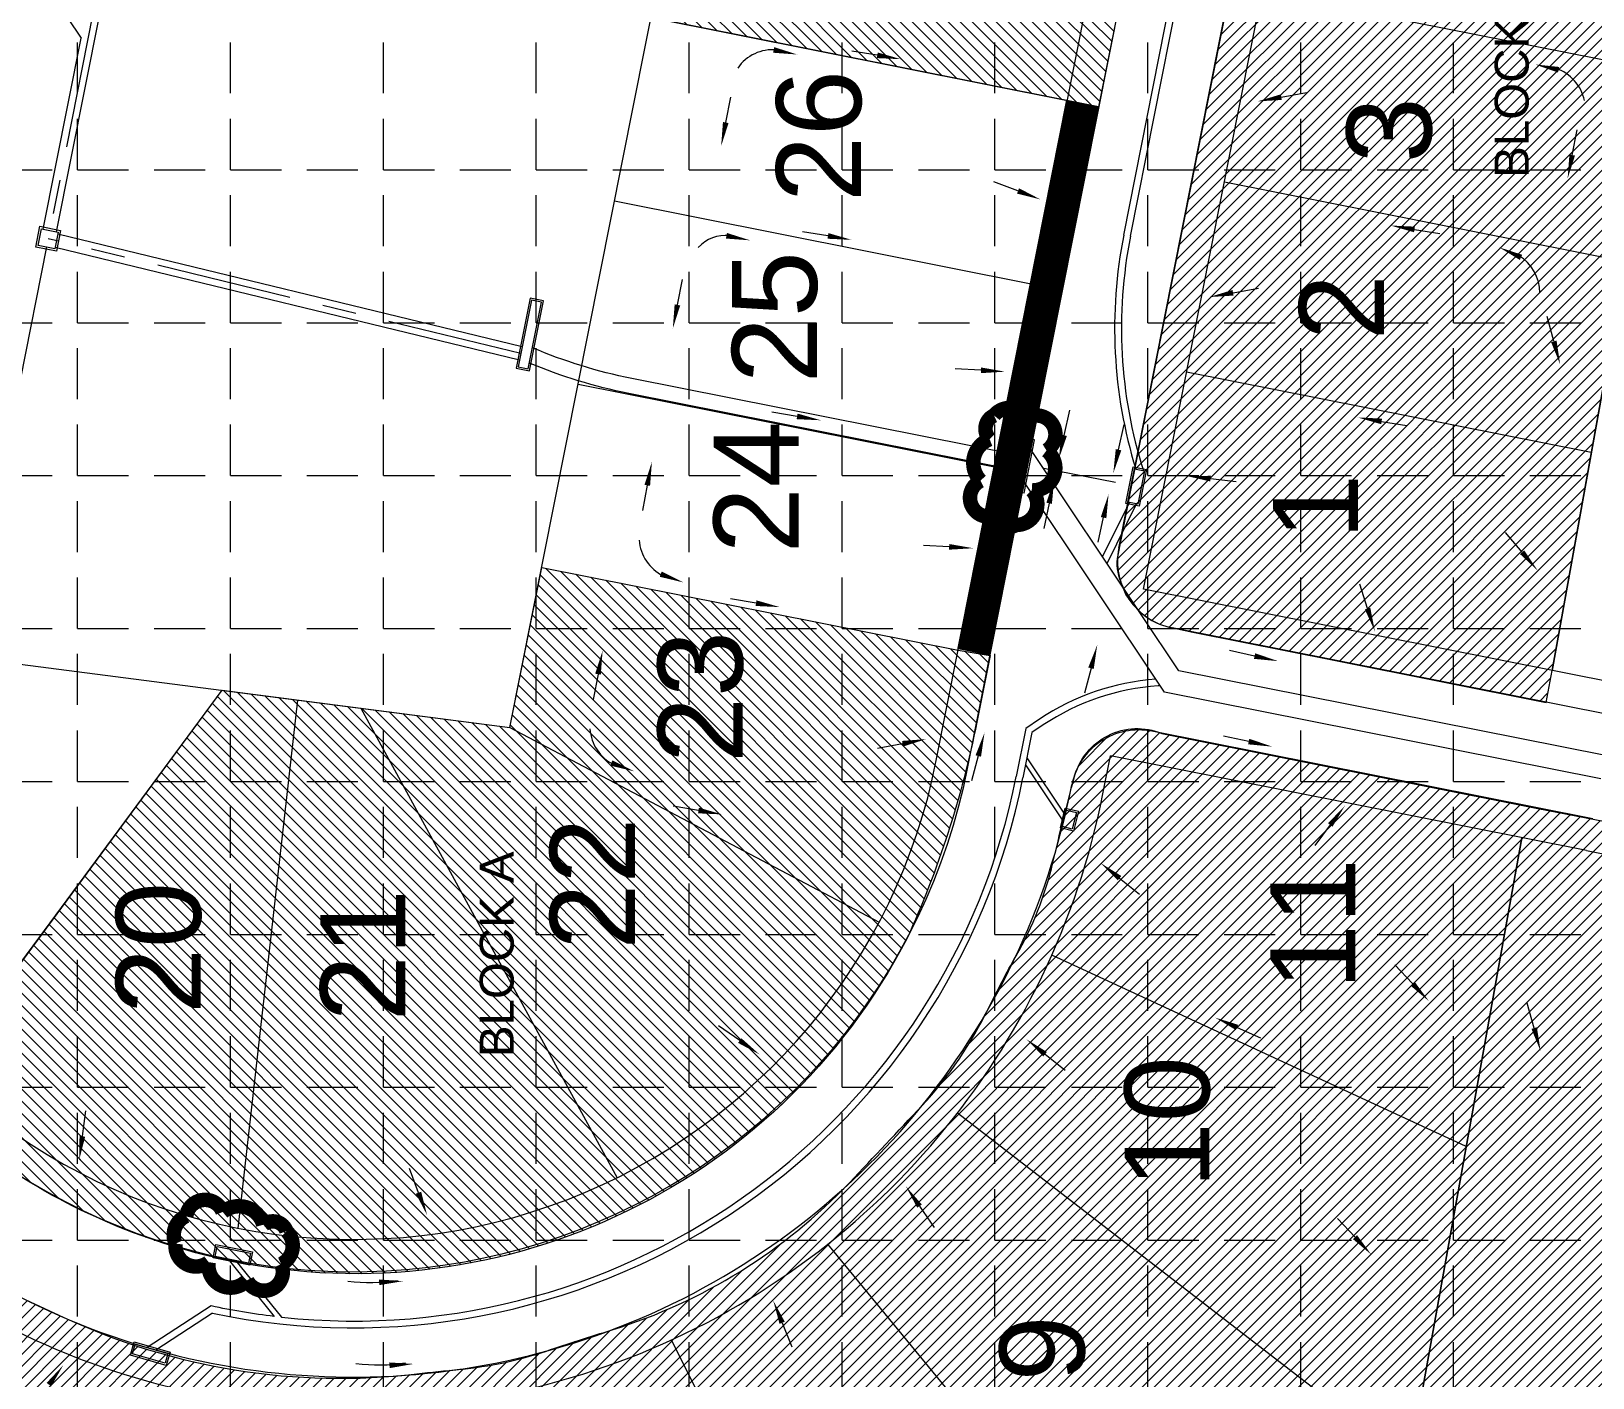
# Model space of a CAD drawing. Header units: feet. Extents: x 5156 to 6960, y 4976 to 7860.
# Drawn here: x 5774.5 to 6234.1, y 5612.7 to 6009 of the extents above; entities that cross this region are included whole.
import ezdxf

# ---------------------------------------------------------------- set-up
doc = ezdxf.new("R2010")
doc.units = ezdxf.units.FT
doc.header["$LTSCALE"] = 100
doc.header["$MEASUREMENT"] = 0
for name, pattern in [('CENTER', [1, 0.4, -0.1, 0.1, -0.1, 0.3]), ('EASMT', [0.25, 0.15, -0.1]), ('HIDDEN', [0.375, 0.25, -0.125])]:
    doc.linetypes.add(name, pattern=pattern)
for name, color, linetype in [('1 EROSION BLANKETS', 84, 'Continuous'), ('1 SODDED', 2, 'Continuous'), ('BLOCK', 7, 'Continuous'), ('CL', 254, 'CENTER'), ('DRAIN-ARROW', 7, 'Continuous'), ('ESMT-REV35LS', 253, 'EASMT'), ('GRID', 10, 'Continuous'), ('LEGEND', 7, 'Continuous'), ('LOT', 7, 'Continuous'), ('LOTN', 7, 'Continuous'), ('PCB-SF', 4, 'Continuous'), ('PINLETS', 7, 'Continuous'), ('psd', 7, 'Continuous'), ('ROW', 7, 'Continuous')]:
    doc.layers.add(name, color=color, linetype=linetype)
doc.styles.get("Standard").update_dxf_attribs({"font": 'ARIAL.TTF'})
pattern_1 = [(45, (0, 0), (-1.767766952966369, 1.767766952966369), [])]

# ---------------------------------------------------------------- blocks, each defined once
blk = doc.blocks.new('A$C778827BB')
at = {"layer": 'LEGEND', "color": 170, "lineweight": 0, "ltscale": 100, "const_width": 8.532879171299784}
blk.add_lwpolyline([(45.13715316558046, 27.28044459551074, -0.5205670505517462), (45.13715316558046, 27.28044459551074, -0.7651954600696135), (35.42054650194132, 7.978920269089031, -0.4178788784126488), (17.93808680283109, 7.859354924389663, -0.6649002420699669), (14.57093949460796, 29.91652044562761, -0.744833174426672), (12.48224511411627, 54.79398842137743, -0.9756416855879776), (28.49096491379714, 70.29147158165597, -0.5205670505517462), (47.77648358194801, 66.43257304882536, -0.5205670505517462), (46.4907808091948, 52.28327277926746, -0.5402640007904789), (45.13715316558046, 27.28044459551074)], format="xyb", close=True, dxfattribs=at)

msp = doc.modelspace()

# ---------------------------------------------------------------- hatches: boundary and pattern name
at = {"layer": '1 SODDED', "linetype": 'Continuous', "lineweight": 0}
h = msp.add_hatch(dxfattribs=at)
h.set_pattern_fill('ANSI31', color=256, scale=20, style=0)
h.set_pattern_definition(pattern_1)
edge = h.paths.add_edge_path()
edge.add_line((6222.113099668939, 5820.892492463352), (6303.710373120727, 6273.968453412843))
edge.add_line((6303.710373120727, 6273.968453412843), (6305.342875701628, 6284.018378852266))
edge.add_line((6305.342875701628, 6284.018378852266), (6297.252612829014, 6288.799158453476))
edge.add_line((6297.252612829014, 6288.799158453476), (6288.34267896331, 6293.304817818756))
edge.add_line((6288.34267896331, 6293.304817818756), (6282.657154511086, 6295.86692121036))
edge.add_line((6282.657154511086, 6295.86692121036), (6274.262247252706, 6299.302029607692))
edge.add_line((6274.262247252706, 6299.302029607692), (6266.023654778176, 6302.176395644783))
edge.add_line((6266.023654778176, 6302.176395644783), (6255.242002199756, 6305.275329904449))
edge.add_line((6255.242002199756, 6305.275329904449), (6204.72844638703, 6315.518594053054))
edge.add_arc((6200.876931865293, 6296.525264296564), 19.37990555575277, 78.53685718887843, 186.0902048709609)
edge.add_line((6181.606404631833, 6294.469171036424), (6100.457821725762, 5886.51556846533))
edge.add_line((6100.457821725762, 5886.51556846533), (6094.277713965874, 5854.811390835331))
edge.add_arc((6107.392262673368, 5852.254966720487), 13.36138810364417, 168.9696332175834, 203.7004397232747)
edge.add_arc((6048.458547848659, 5826.384335146895), 51.00065289146976, 19.237279066537383, 23.700439723274712, ccw=False)
edge.add_line((6096.611436267695, 5843.18808271284), (6098.528228071366, 5840.63056019134))
edge.add_line((6098.528228071366, 5840.63056019134), (6099.84418340977, 5839.106901066399))
edge.add_line((6099.84418340977, 5839.106901066399), (6101.180899339832, 5837.830909445198))
edge.add_line((6101.180899339832, 5837.830909445198), (6102.681355567846, 5836.6771312149))
edge.add_line((6102.681355567846, 5836.6771312149), (6104.304612612492, 5835.64380387761))
edge.add_line((6104.304612612492, 5835.64380387761), (6106.167874612114, 5834.716461955212))
edge.add_line((6106.167874612114, 5834.716461955212), (6107.099629003257, 5834.323473657291))
edge.add_line((6107.099629003257, 5834.323473657291), (6108.759361407095, 5833.784725971243))
edge.add_line((6108.759361407095, 5833.784725971243), (6116.400471016497, 5832.168889018604))
edge.add_line((6116.400471016497, 5832.168889018604), (6158.328070126955, 5823.86396644898))
edge.add_line((6158.328070126955, 5823.86396644898), (6220.354085717771, 5811.510042033191))
edge.add_line((6220.354085717771, 5811.510042033191), (6222.113099668939, 5820.892492463352))
at = {"layer": '1 SODDED', "linetype": 'Continuous', "lineweight": 0, "extrusion": (0, 0, -1)}
h = msp.add_hatch(dxfattribs=at)
h.set_pattern_fill('ANSI31', color=256, scale=20, style=0)
h.set_pattern_definition(pattern_1)
h.paths.add_polyline_path([(-5956.84735330549, 6013.019360046105), (-5967.560314366993, 6066.965946846696), (-6090.166157515996, 6042.618299177872), (-6099.497332444921, 6040.87995030892), (-6088.599835183755, 5986.790026760206)])
at = {"layer": '1 SODDED', "linetype": 'Continuous', "lineweight": 0}
h = msp.add_hatch(dxfattribs=at)
h.set_pattern_fill('ANSI31', color=256, scale=20, style=0)
h.set_pattern_definition(pattern_1)
edge = h.paths.add_edge_path()
edge.add_line((5554.058646411372, 5644.777081938691), (5546.83106886284, 5651.055516981685))
edge.add_line((5546.83106886284, 5651.055516981685), (5563.606108891433, 5667.568633613211))
edge.add_line((5563.606108891433, 5667.568633613211), (5579.819075631546, 5687.673942179521))
edge.add_line((5579.819075631546, 5687.673942179521), (5599.961177752551, 5715.151733361708))
edge.add_line((5599.961177752551, 5715.151733361708), (5609.145358740408, 5727.60107083878))
edge.add_arc((5625.415155476602, 5715.598443539451), 20.21804510638181, 47.16435984333077, 143.5828957521485, ccw=False)
edge.add_line((5639.161355430905, 5730.424479244926), (5734.528443186259, 5660.134987388356))
edge.add_line((5734.528443186259, 5660.134987388356), (5737.940397553012, 5657.467770060433))
edge.add_line((5737.940397553012, 5657.467770060433), (5747.008338212298, 5650.996758764577))
edge.add_line((5747.008338212298, 5650.996758764577), (5753.379125870605, 5646.739968647888))
edge.add_line((5753.379125870605, 5646.739968647888), (5761.565668440245, 5641.756025670315))
edge.add_line((5761.565668440245, 5641.756025670315), (5772.703866254768, 5635.793059220327))
edge.add_line((5772.703866254768, 5635.793059220327), (5784.098170170287, 5630.508558181289))
edge.add_arc((5865.363670088286, 5805.731118849169), 193.1502711464091, 245.1188626646831, 276.706842278407)
edge.add_arc((5947.251123728467, 5109.374128345998), 508.004927997338, 95.26702740483182, 96.70684227840712, ccw=False)
edge.add_arc((5890.272363398426, 5727.453554566846), 112.6952864751893, 275.2670274048318, 288.5608833743398)
edge.add_arc((6201.909856304421, 4799.345922800451), 866.3357156528126, 107.21663473462081, 108.56088337433991, ccw=False)
edge.add_arc((5897.205452078128, 5782.6760716427), 163.1218869598537, 287.2166347346208, 316.4183143547689)
edge.add_arc((4098.031666947485, 7494.909819278895), 2646.822898685222, 316.4183143547689, 317.0879206751576)
edge.add_arc((5950.577913979292, 5772.689652038138), 117.4020357518873, 317.0879206751579, 334.2847760533843)
edge.add_arc((6267.449361327378, 5620.086013306174), 234.3015108590424, 150.0915042909171, 154.2847760533844, ccw=False)
edge.add_arc((5976.608343698891, 5787.384405808873), 101.2238230118306, 330.091504290917, 346.8375575861674)
edge.add_arc((6828.565672262586, 5588.148711429118), 773.7196903696741, 164.9049439682382, 166.8375575861673, ccw=False)
edge.add_arc((6100.005900140969, 5784.661783181216), 19.1226264187545, 67.85043149935001, 164.9049439682361, ccw=False)
edge.add_line((6107.2156216231, 5802.37321331267), (6217.875934837684, 5780.31674069996))
edge.add_line((6217.875934837684, 5780.31674069996), (6242.804960709464, 5775.487119550302))
edge.add_arc((6267.752322013306, 5904.257761409062), 131.1649688016645, 259.0356398053991, 270.9878642315282)
edge.add_arc((6261.651045912403, 6258.094573095859), 485.0543793167818, 270.9878642315281, 275.0900819138463)
edge.add_arc((6291.766313429403, 5919.998638680558), 145.6198639743134, 275.0900819138462, 292.7276121914429)
edge.add_arc((5304.459517328368, 8277.040210750543), 2701.088447638264, 292.727612191443, 296.5040702227158)
edge.add_arc((6613.526783793728, 5651.924492656321), 232.320770578048, 110.3736016088215, 116.5040702227158, ccw=False)
edge.add_arc((6537.973619034301, 5855.36768432733), 15.30138678376091, 63.897300118003386, 110.37360160881951, ccw=False)
edge.add_line((6544.705945930359, 5869.108434382217), (6549.169904753345, 5868.538747747058))
edge.add_arc((6554.541794486046, 5902.882323555875), 34.76116221642002, 261.1100485477256, 301.6556773565683)
edge.add_line((6572.784915672447, 5873.293019271818), (6632.072286952717, 5773.424640923429))
edge.add_line((6632.072286952717, 5773.424640923429), (5862.853040839535, 5416.60547790103))
edge.add_line((5862.853040839535, 5416.60547790103), (5554.058646411372, 5644.777081938691))
at = {"layer": '1 SODDED', "linetype": 'Continuous', "lineweight": 0, "extrusion": (0, 0, -1)}
h = msp.add_hatch(dxfattribs=at)
h.set_pattern_fill('ANSI31', color=256, scale=20, style=0)
h.set_pattern_definition(pattern_1)
edge = h.paths.add_edge_path()
edge.add_line((-5924.708462933312, 5851.179652633886), (-6047.314313269983, 5826.83201821245))
edge.add_line((-6047.314313269983, 5826.83201821245), (-6056.69649548803, 5825.304892336144))
edge.add_line((-6056.69649548803, 5825.304892336144), (-6052.800049642386, 5805.683542107335))
edge.add_arc((-5771.031303360765, 5861.637727118992), 287.2707733157602, 191.2317874602549, 204.6348622264761)
edge.add_line((-6032.155452236211, 5741.893516087691), (-6030.537303220646, 5738.914158448342))
edge.add_arc((-5869.924479222421, 5826.146211293354), 182.7728379060736, 208.5072742698482, 284.1734938397675)
edge.add_arc((-5871.112021754984, 5830.848480017075), 187.6227439275075, 284.1734938397674, 307.672818795653)
edge.add_arc((-5210.586962444997, 4966.436746656556), 900.268445167676, 126.0940764452869, 127.3245565181073, ccw=False)
edge.add_line((-5740.946644700419, 5693.899378550836), (-5830.608071880756, 5815.050810555327))
edge.add_line((-5830.608071880756, 5815.050810555327), (-5915.361823735728, 5804.113329098564))
edge.add_line((-5915.361823735728, 5804.113329098564), (-5924.708462933312, 5851.179652633886))

# ---------------------------------------------------------------- linework, layer by layer
at = {"layer": '1 EROSION BLANKETS', "linetype": 'Continuous', "lineweight": 0, "extrusion": (0, 0, -1), "const_width": 10}
msp.add_lwpolyline([(-6051.918334760378, 5826.247927587548), (-6083.926305345662, 5987.670315753987)], dxfattribs=at)
at = {"layer": '1 SODDED', "linetype": 'Continuous', "lineweight": 0}
for points in [[(6181.606404631833, 6294.469171036424), (6100.457821725762, 5886.51556846533), (6094.277713965874, 5854.811390835331, 0.1527125341902446), (6095.157780609286, 5846.884292584044, -0.01947667433201975), (6096.611436267695, 5843.18808271284), (6098.528228071366, 5840.63056019134), (6099.84418340977, 5839.106901066399), (6101.180899339832, 5837.830909445198), (6102.681355567846, 5836.6771312149), (6104.304612612492, 5835.64380387761), (6106.167874612114, 5834.716461955212), (6107.099629003257, 5834.323473657291), (6108.759361407095, 5833.784725971243), (6116.400471016497, 5832.168889018604), (6158.328070126955, 5823.86396644898), (6220.354085717771, 5811.510042033191), (6222.113099668939, 5820.892492463352), (6303.710373120727, 6273.968453412843)], [(5772.703866254768, 5635.793059220327), (5784.098170170287, 5630.508558181289, 0.1387080085100155), (5887.921562967645, 5613.902631098328, -0.006282460193592454), (5900.617514839773, 5615.234102441198, 0.05807053237717366), (5926.144645750174, 5620.620006686971, -0.005865458445050849), (5945.487146492961, 5626.863273741577, 0.1281104034525656), (6015.36968417116, 5670.221795338028, 0.002921717059372526), (6036.563091026433, 5692.753506729152, 0.07517657914011078), (6056.352659070123, 5721.749085692079, -0.01829864163539758), (6064.351463878116, 5736.912560128885, 0.07319875738940188), (6075.172852745729, 5764.334462175835, -0.00843281758457475), (6081.543097922962, 5789.641720470983, -0.4507533056701839), (6107.2156216231, 5802.37321331267), (6217.875934837684, 5780.31674069996), (6242.804960709464, 5775.487119550302, 0.05219874874531502), (6270.013688603113, 5773.112287747605, 0.01790121309830503), (6304.685981174302, 5774.953035612905, 0.07711053483649438), (6348.026633852913, 5785.685865163883, 0.01647939820740993), (6509.850994478299, 5859.828968682694, -0.02675559719810751), (6532.646591666935, 5869.711854464831, -0.2056175003249563), (6544.705945930359, 5869.108434382217), (6549.169904753345, 5868.538747747058, 0.1787827916119055)]]:
    msp.add_lwpolyline(points, format="xyb", dxfattribs=at)
at = {"layer": '1 SODDED', "linetype": 'Continuous', "lineweight": 0, "extrusion": (0, 0, -1)}
msp.add_lwpolyline([(-5956.84735330549, 6013.019360046105), (-5967.560314366993, 6066.965946846696), (-6090.166157515996, 6042.618299177872), (-6099.497332444921, 6040.87995030892), (-6088.599835183755, 5986.790026760206)], close=True, dxfattribs=at)
msp.add_lwpolyline([(-5924.708462933312, 5851.179652633886), (-6047.314313269983, 5826.83201821245), (-6056.69649548803, 5825.304892336144), (-6052.800049642386, 5805.683542107335, 0.05854870958719548), (-6032.155452236211, 5741.893516087691), (-6030.537303220646, 5738.914158448342, 0.3426993647825061), (-5825.170927740878, 5648.937210658429, 0.1028959986528824), (-5756.44607902813, 5682.342535296169, -0.005369033752024121), (-5740.946644700419, 5693.899378550836), (-5830.608071880756, 5815.050810555327), (-5915.361823735728, 5804.113329098564)], format="xyb", close=True, dxfattribs=at)
at = {"layer": 'CL', "color": 9, "lineweight": 0}
msp.add_line((5918.574752518117, 5914.201321305454), (5779.441488028572, 5947.948219166736), dxfattribs=at)
at = {"layer": 'CL', "color": 9, "lineweight": 0, "flags": 128}
msp.add_lwpolyline([(5819.870595351453, 6151.534458706397), (5763.44690256177, 5867.405320156467)], dxfattribs=at)
msp.add_lwpolyline([(5819.870595351453, 6151.534458706397), (5763.44690256177, 5867.405320156467)], dxfattribs=at)
at = {"layer": 'DRAIN-ARROW', "lineweight": 0, "flags": 128}
for points, format, elevation in [([(5993.84972902764, 6003.542522743958, 0.2678159903827877), (5982.395205677013, 5998.187190824082)], "xyb", 0.5), ([(5999.960150237084, 6002.162176610947, 0, 1.666666666666667, 0), (5992.980850652402, 6003.50920386481, 1.666666666666667, 1.666666666666667, 0)], "xyseb", 0.5), ([(6217.098664730544, 5999.226838867327, 0, 1.666666666666667, 0), (6224.038056462191, 5997.687375483502, 1.666666666666667, 1.666666666666667, 0)], "xyseb", 0.5), ([(6231.634359629196, 5988.59474767051, 0.2678159903827877), (6223.254082512616, 5998.06346672915)], "xyb", 0.5), ([(6135.415580701495, 5988.365638835521, 0, 1.666666666666666, 0), (6142.412376180352, 5989.618618541044, 1.666666666666666, 1.666666666666666, 0)], "xyseb", 0.5), ([(5977.522830582391, 5975.176386349465, 0, 1.666666666666667, 0), (5978.884568655762, 5982.152830611046, 1.666666666666667, 1.666666666666667, 0)], "xyseb", 0.5), ([(6226.681190863477, 5965.600698375665, 0, 1.666666666666667, 0), (6228.042928936848, 5972.577142637246, 1.666666666666667, 1.666666666666667, 0)], "xyseb", 0.5), ([(5979.957067029365, 5948.856541103484, 0.2421923802697659), (5970.803957465479, 5945.346336926028)], "xyb", 0.5), ([(5986.067488238809, 5947.476194970473, 0, 1.666666666666667, 0), (5979.088188654127, 5948.823222224336, 1.666666666666667, 1.666666666666667, 0)], "xyseb", 0.5), ([(6206.506950539175, 5945.431044206756, 0, 1.666666666666667, 0), (6212.967758104825, 5942.467419615983, 1.666666666666667, 1.666666666666667, 0)], "xyseb", 0.5), ([(6218.48324759835, 5931.981282195682, 0.2678159903827875), (6212.280345119286, 5942.999888550268)], "xyb", 0.5), ([(6121.203589458747, 5930.785922983976, 0, 1.666666666666666, 0), (6128.200384937604, 5932.038902689499, 1.666666666666666, 1.666666666666666, 0)], "xyseb", 0.5), ([(5963.29720670946, 5921.501462991451, 0, 1.666666666666667, 0), (5964.65894478283, 5928.477907253032, 1.666666666666667, 1.666666666666667, 0)], "xyseb", 0.5), ([(5957.157057317242, 5882.354156324484, 0, 1.666666666666667, 0), (5955.795319243872, 5875.377712062904, 1.666666666666667, 1.666666666666667, 0)], "xyseb", 0.5), ([(5953.414416894993, 5859.266047114153, 0.2678159903827879), (5960.467386069302, 5848.771224057599)], "xyb", 0.5), ([(5966.414607226578, 5846.803188664073, 0, 1.666666666666667, 0), (5959.740102636391, 5849.247793660994, 1.666666666666667, 1.666666666666667, 0)], "xyseb", 0.5), ([(5942.645739815197, 5826.774220982726, 0, 1.666666666666667, 0), (5941.284001741827, 5819.797776721145, 1.666666666666667, 1.666666666666667, 0)], "xyseb", 0.5), ([(5938.903099392948, 5803.686111772394, 0.2678159903827879), (5945.956068567257, 5793.191288715841)], "xyb", 0.5), ([(5951.903289724533, 5791.223253322314, 0, 1.666666666666667, 0), (5945.228785134346, 5793.667858319235, 1.666666666666667, 1.666666666666667, 0)], "xyseb", 0.5), ([(6185.89663684581, 5723.539873734217, 0, 1.666666666666666, 0), (6181.040839665415, 5728.730860043024, 1.666666666666666, 1.666666666666666, 0)], "xyseb", 0.8999999999999986), ([(6168.966752795326, 5648.92986639674, 0, 1.666666666666666, 0), (6164.110955614931, 5654.120852705548, 1.666666666666666, 1.666666666666666, 0)], "xyseb", 0.8999999999999986)]:
    msp.add_lwpolyline(points, format=format, dxfattribs=dict(at, elevation=elevation))
for points in [[(6023.485684976764, 6001.936939986064), (6016.009089517916, 6003.168312999957)], [(6064.905910818431, 5962.019712518319), (6057.818908894149, 5964.70116042567)], [(6008.974341752772, 5948.773525977911), (6001.497746293923, 5950.004898991804)], [(6181.604033121569, 5950.677281454228), (6189.080628580417, 5949.445908440335)], [(6222.632521552146, 5917.756554760002), (6220.642682624081, 5925.067936311735)], [(6054.012754650269, 5909.226584592136), (6046.447346997827, 5909.651280020646)], [(6078.477083374301, 5890.089853778245), (6080.125646916272, 5897.485663227028)], [(5999.887576409848, 5895.675181470049), (5992.410980951, 5896.906554483942)], [(6094.500002344087, 5885.860944902632), (6096.148565886057, 5893.256754351414)], [(6171.929804305574, 5894.191145425065), (6179.406399764423, 5892.959772411172)], [(6072.481853909712, 5880.463739921976), (6093.591529441797, 5876.271681855735)], [(6121.59943380949, 5877.352768910871), (6129.132137800499, 5876.531714869746)], [(6074.074885148869, 5870.101817248062), (6072.495607203428, 5862.690903652177)], [(6089.995019183195, 5866.026693959528), (6088.415741237754, 5858.615780363643)], [(6213.308047992303, 5855.688383657288), (6208.415595319094, 5861.474545251558)], [(6044.640835839046, 5857.271424334385), (6037.075428186605, 5857.696119762895)], [(6167.810507409773, 5839.114504719058), (6165.492592087636, 5846.328590088251)], [(5987.7948161118, 5840.699379919894), (5980.318220652952, 5841.930752933787)], [(6134.546604788188, 5825.135524469285), (6127.141926703306, 5826.743784900281)], [(6086.400010387251, 5821.551582555046), (6084.438288223249, 5814.232606854452)], [(6132.814502130384, 5799.979331164719), (6125.409824045503, 5801.587591595715)], [(6030.949828994992, 5799.340653811233), (6023.511508926425, 5797.895955326369)], [(6053.220316386652, 5795.725560594243), (6051.25859422265, 5788.406584893647)], [(5970.864941405755, 5779.682281952119), (5963.388345946906, 5780.913654966012)], [(6156.839558062494, 5775.445306508505), (6152.248788566443, 5769.416990442744)], [(6094.792564220568, 5759.76730091342), (6100.704181468428, 5755.027201687727)], [(6216.844242901409, 5715.647887687985), (6214.805907910319, 5722.945897664596)], [(5983.005361552297, 5711.977132448716), (5976.796284238355, 5716.320301575527)], [(6129.387694886538, 5715.84727010183), (6136.297804766139, 5712.738228351314)], [(6072.885369898539, 5707.963914370775), (6078.796987146398, 5703.223815145083)], [(5789.501314123134, 5683.801791702791), (5790.50685696001, 5691.312094143958)], [(5888.457237354793, 5667.204225962382), (5885.754880336423, 5674.283281386651)], [(6035.909694080475, 5663.260706897856), (6040.1980831716, 5657.013669347327)], [(5995.486634574197, 5628.917240288227), (5998.303809889415, 5621.883089138449)]]:
    msp.add_lwpolyline(points, dxfattribs=at)
for points, format in [([(6030.499300257364, 6000.781818429211, 0, 1.666666666666666, 0), (6023.485684976764, 6001.936939986064, 1.666666666666666, 1.666666666666666, 0)], "xyseb"), ([(6071.554057727457, 5959.50431040506, 0, 1.666666666666666, 0), (6064.905910818431, 5962.019712518319, 1.666666666666666, 1.666666666666666, 0)], "xyseb"), ([(6174.590417840969, 5951.832403011082, 0, 1.666666666666666, 0), (6181.604033121569, 5950.677281454228, 1.666666666666666, 1.666666666666666, 0)], "xyseb"), ([(6015.987957033371, 5947.618404421058, 0, 1.666666666666666, 0), (6008.974341752772, 5948.773525977911, 1.666666666666666, 1.666666666666666, 0)], "xyseb"), ([(6224.499141832535, 5910.897922692001, 0, 1.666666666666665, 0), (6222.632521552146, 5917.756554760002, 1.666666666666665, 1.666666666666665, 0)], "xyseb"), ([(6061.10968252435, 5908.828187973859, 0, 1.666666666666666, 0), (6054.012754650269, 5909.226584592136, 1.666666666666666, 1.666666666666666, 0)], "xyseb"), ([(6006.901191690448, 5894.520059913196, 0, 1.666666666666666, 0), (5999.887576409848, 5895.675181470049, 1.666666666666666, 1.666666666666666, 0)], "xyseb"), ([(6164.916189024974, 5895.346266981918, 0, 1.666666666666666, 0), (6171.929804305574, 5894.191145425065, 1.666666666666666, 1.666666666666666, 0)], "xyseb"), ([(6076.930605366677, 5883.152021920429, 0, 1.666666666666666, 0), (6078.477083374301, 5890.089853778245, 1.666666666666666, 1.666666666666666, 0)], "xyseb"), ([(6092.953524336463, 5878.923113044816, 0, 1.666666666666666, 0), (6094.500002344087, 5885.860944902632, 1.666666666666666, 1.666666666666666, 0)], "xyseb"), ([(6114.533184457578, 5878.122980058545, 0, 1.666666666666666, 0), (6121.59943380949, 5877.352768910871, 1.666666666666666, 1.666666666666666, 0)], "xyseb"), ([(6075.556367996432, 5877.053817944822, 0, 1.666666666666666, 0), (6074.074885148869, 5870.101817248062, 1.666666666666666, 1.666666666666666, 0)], "xyseb"), ([(6091.579286966217, 5872.824909069209, 0, 1.666666666666666, 0), (6090.097804118654, 5865.872908372448, 1.666666666666666, 1.666666666666666, 0)], "xyseb"), ([(6051.737763713128, 5856.873027716108, 0, 1.666666666666666, 0), (6044.640835839046, 5857.271424334385, 1.666666666666666, 1.666666666666666, 0)], "xyseb"), ([(6217.897540765754, 5850.260523931963, 0, 1.666666666666665, 0), (6213.308047992303, 5855.688383657288, 1.666666666666665, 1.666666666666665, 0)], "xyseb"), ([(5994.8084313924, 5839.54425836304, 0, 1.666666666666666, 0), (5987.7948161118, 5840.699379919894, 1.666666666666666, 1.666666666666666, 0)], "xyseb"), ([(6169.984888304385, 5832.347143871539, 0, 1.666666666666666, 0), (6167.810507409773, 5839.114504719058, 1.666666666666666, 1.666666666666666, 0)], "xyseb"), ([(6088.240255004125, 5828.417338512361, 0, 1.666666666666665, 0), (6086.400010387251, 5821.551582555046, 1.666666666666665, 1.666666666666665, 0)], "xyseb"), ([(6141.492756101295, 5823.626853845595, 0, 1.666666666666665, 0), (6134.546604788188, 5825.135524469285, 1.666666666666665, 1.666666666666665, 0)], "xyseb"), ([(6037.927539047923, 5800.695890887392, 0, 1.666666666666666, 0), (6030.949828994992, 5799.340653811233, 1.666666666666666, 1.666666666666666, 0)], "xyseb"), ([(6055.060561003525, 5802.591316551559, 0, 1.666666666666665, 0), (6053.220316386652, 5795.725560594243, 1.666666666666665, 1.666666666666665, 0)], "xyseb"), ([(6139.76065344349, 5798.470660541029, 0, 1.666666666666665, 0), (6132.814502130384, 5799.979331164719, 1.666666666666665, 1.666666666666665, 0)], "xyseb"), ([(5977.878556686354, 5778.527160395265, 0, 1.666666666666666, 0), (5970.864941405755, 5779.682281952119, 1.666666666666666, 1.666666666666666, 0)], "xyseb"), ([(6161.146049066913, 5781.100325548638, 0, 1.666666666666666, 0), (6156.839558062494, 5775.445306508505, 1.666666666666666, 1.666666666666666, 0)], "xyseb"), ([(6089.247017548843, 5764.213874563671, 0, 1.666666666666666, 0), (6094.792564220568, 5759.76730091342, 1.666666666666666, 1.666666666666666, 0)], "xyseb"), ([(6122.905486171495, 5718.763787766786, 0, 1.666666666666666, 0), (6129.387694886538, 5715.84727010183, 1.666666666666666, 1.666666666666666, 0)], "xyseb"), ([(6218.756356177986, 5708.801799174614, 0, 1.666666666666666, 0), (6216.844242901409, 5715.647887687985, 1.666666666666666, 1.666666666666666, 0)], "xyseb"), ([(5988.829948393621, 5707.902909425456, 0, 1.666666666666666, 0), (5983.005361552297, 5711.977132448716, 1.666666666666666, 1.666666666666666, 0)], "xyseb"), ([(6067.339823226814, 5712.410488021027, 0, 1.666666666666666, 0), (6072.885369898539, 5707.963914370775, 1.666666666666666, 1.666666666666666, 0)], "xyseb"), ([(5788.558038451091, 5676.756556708704, 0, 1.666666666666666, 0), (5789.501314123134, 5683.801791702791, 1.666666666666666, 1.666666666666666, 0)], "xyseb"), ([(5890.992253804724, 5660.563533474852, 0, 1.666666666666666, 0), (5888.457237354793, 5667.204225962382, 1.666666666666666, 1.666666666666666, 0)], "xyseb"), ([(6031.886858897775, 5669.120903328712, 0, 1.666666666666666, 0), (6035.909694080475, 5663.260706897856, 1.666666666666666, 1.666666666666666, 0)], "xyseb"), ([(5867.66329288526, 5641.193360560402, 0.07242109023626209), (5882.277579345344, 5641.41285032499)], "xyb"), ([(5883.955400822004, 5641.179654852076, 0, 1.666666666666665, 0), (5876.855390520792, 5640.840599048353, 1.666666666666665, 1.666666666666665, 0)], "xyseb"), ([(5992.84390982766, 5635.515809150445, 0, 1.666666666666666, 0), (5995.486634574197, 5628.917240288227, 1.666666666666666, 1.666666666666666, 0)], "xyseb"), ([(5783.890962570534, 5616.451740202971, 0, 1.666666666666666, 0), (5779.654901898988, 5610.743772517149, 1.666666666666666, 1.666666666666666, 0)], "xyseb"), ([(5870.036616451309, 5616.953188347135, 0.07242109023626209), (5884.650902911393, 5617.172678111724)], "xyb"), ([(5886.997327705596, 5616.817452810368, 0, 1.666666666666665, 0), (5879.900656815993, 5616.414504426548, 1.666666666666665, 1.666666666666665, 0)], "xyseb")]:
    msp.add_lwpolyline(points, format=format, dxfattribs=at)
for points, elevation in [([(5978.884568655762, 5982.152830611046), (5980.336197279257, 5989.589801331307)], 0.5), ([(6142.412376180352, 5989.618618541044), (6149.87104153492, 5990.95430947953)], 0.5), ([(6228.042928936848, 5972.577142637246), (6229.494557560343, 5980.014113357507)], 0.5), ([(5964.65894478283, 5928.477907253032), (5966.110573406326, 5935.914877973293)], 0.5), ([(6128.200384937604, 5932.038902689499), (6135.659050292172, 5933.374593627985)], 0.5), ([(5955.795319243872, 5875.377712062904), (5954.343690620376, 5867.940741342642)], 0.5), ([(5941.284001741827, 5819.797776721145), (5939.832373118331, 5812.360806000884)], 0.5), ([(6181.040839665415, 5728.730860043024), (6175.864503397233, 5734.264511820405)], 0.8999999999999986), ([(6164.110955614931, 5654.120852705548), (6158.93461934675, 5659.654504482929)], 0.8999999999999986)]:
    msp.add_lwpolyline(points, dxfattribs=dict(at, elevation=elevation))
at = {"layer": 'ESMT-REV35LS', "linetype": 'ByBlock', "lineweight": 0, "flags": 128}
for points in [[(6222.113102714748, 5820.892492011416), (6274.11722174262, 6109.558173276085)], [(6177.796696591518, 5574.899947499543), (6177.796696591518, 5574.899947499543), (6213.246735391647, 5771.676852721492)]]:
    msp.add_lwpolyline(points, dxfattribs=at)
at = {"layer": 'GRID', "color": 253, "linetype": 'HIDDEN', "lineweight": 0, "ltscale": 0.6, "extrusion": (0, 0, -1)}
for p, q in [((5788.112341143491, 5023.24131886057), (5788.11234114349, 7813.241318860499)), ((5833.11234114349, 5023.24131886057), (5833.112341143489, 7813.241318860499)), ((5878.112341143489, 5023.24131886057), (5878.112341143488, 7813.241318860499)), ((5923.112341143487, 5023.24131886057), (5923.112341143487, 7813.241318860499)), ((5968.112341143486, 5023.24131886057), (5968.112341143486, 7813.2413188605)), ((6013.112341143486, 5023.24131886057), (6013.112341143485, 7813.2413188605)), ((6058.112341143484, 5023.24131886057), (6058.112341143484, 7813.2413188605)), ((6103.112341143483, 5023.24131886057), (6103.112341143482, 7813.2413188605)), ((6148.112341143482, 5023.24131886057), (6148.112341143481, 7813.2413188605)), ((6193.112341143481, 5023.24131886057), (6193.11234114348, 7813.2413188605)), ((5203.112341143506, 5968.241318860546), (6778.311090078119, 5968.241318860546)), ((5203.112341143506, 5923.241318860547), (6778.311090078119, 5923.241318860548)), ((5203.112341143506, 5878.241318860548), (6778.311090078119, 5878.241318860548)), ((5203.112341143506, 5833.24131886055), (6778.311090078119, 5833.24131886055)), ((5203.112341143506, 5788.241318860551), (6778.311090078119, 5788.241318860551)), ((5203.112341143506, 5743.241318860551), (6778.311090078119, 5743.241318860551)), ((5203.112341143506, 5698.241318860552), (6778.311090078119, 5698.241318860553)), ((5203.112341143506, 5653.241318860554), (6778.311090078119, 5653.241318860554))]:
    msp.add_line(p, q, dxfattribs=at)
at = {"layer": 'LOT', "lineweight": 0, "flags": 128}
for points in [[(5507.0302734375, 6020.43505859375), (5768.174422882399, 5823.107882917329), (5915.361818402783, 5804.113333862409), (5978.273278473904, 6120.91250228186)], [(6253.806863249082, 5997.264608643077), (6136.752131115104, 6020.509884644031)], [(5956.847354174121, 6013.019361777469), (6079.453195656381, 5988.671720527715)], [(6252.436503329991, 5989.212333987182), (6222.113102714749, 5820.892492011416)], [(6243.691572395176, 5941.160295471773), (6125.649606705216, 5964.60162092812)], [(5946.134392024229, 5959.072791525275), (6068.74023350649, 5934.72515027552)], [(6233.576281541268, 5885.055982300467), (6114.547082295328, 5908.693357212209)], [(5935.421429874336, 5905.12622127308), (6058.027271356596, 5880.778580023324)], [(5924.708467724444, 5851.179651020885), (6047.314309206705, 5826.83200977113)], [(5746.643303668171, 5701.425834131345), (5830.608075034291, 5815.050813463223)], [(5835.374022877513, 5656.7484280423), (5852.929918951354, 5812.170177130335)], [(5871.451575112848, 5809.779955431705), (5946.879012802682, 5671.621109942942)], [(5915.361818402781, 5804.11333386241), (6024.015944648926, 5746.821357030702)], [(6213.246735391647, 5771.676852721492), (6177.796696591518, 5574.899947499543)], [(6196.869486102331, 5680.769633991225), (6074.857432022603, 5737.136837624944)], [(6180.125421415351, 5587.826287764809), (6047.060926431205, 5690.616445105792)], [(6108.783325182299, 5530.68561418731), (6008.961484362577, 5652.102586777944)], [(6028.164623944236, 5493.28886704783), (5962.945032529256, 5623.896206841499)]]:
    msp.add_lwpolyline(points, dxfattribs=at)
at = {"layer": 'PCB-SF', "color": 7, "lineweight": 0}
for p, q in [((6050.183525938543, 5792.50764711006), (6285.822828853403, 6979.101236353978)), ((6094.580868055451, 5856.923475885079), (6182.492355089234, 6299.613662304768)), ((6240.130707290237, 5807.628962698915), (6110.302180092652, 5833.410918647956)), ((6234.092492260301, 5777.222714011312), (6104.262531063321, 5803.004954730657))]:
    msp.add_line(p, q, dxfattribs=at)
for centre, radius, start, end in [((6114.197802692613, 5853.027853285118), 20, 168.768061896877, 258.768061896877), ((6100.36690846336, 5783.388020093495), 20, 78.76806189687701, 168.9699525942857), ((5869.217303910725, 5828.444765594699), 184.5, 233.536932333965, 348.768061896877), ((5869.217303910725, 5828.444765594699), 215.5, 233.536932333965, 348.9699525942857)]:
    msp.add_arc(centre, radius, start, end, dxfattribs=at)
at = {"layer": 'PINLETS', "color": 5, "lineweight": 0}
for p, q in [((6062.771104794164, 5873.862989810364), (6065.887602874119, 5889.556537520003)), ((6063.358918725092, 5874.256022611291), (6066.28063567505, 5888.96872358908)), ((6066.301458920666, 5873.671679221296), (6069.223175870624, 5888.384380199085)), ((6066.694491721596, 5873.08386529037), (6069.810989801551, 5888.77741300001))]:
    msp.add_line(p, q, dxfattribs=at)
at = {"layer": 'PINLETS', "color": 5, "linetype": 'Continuous', "lineweight": 0}
for p, q in [((6069.810989801551, 5888.77741300001), (6065.887602874119, 5889.556537520003)), ((6069.223175870624, 5888.384380199085), (6066.28063567505, 5888.96872358908)), ((6066.301458920666, 5873.671679221296), (6063.358918725092, 5874.256022611291)), ((6066.694491721596, 5873.08386529037), (6062.771104794164, 5873.862989810364))]:
    msp.add_line(p, q, dxfattribs=at)
at = {"layer": 'PINLETS', "color": 9, "lineweight": 0}
for points in [[(5781.897943034385, 5944.274382098434), (5775.767650960272, 5945.491764160921), (5776.985033022761, 5951.622056235034), (5783.115325096874, 5950.404674172547)], [(5781.406652033223, 5945.009149512094), (5776.502418373932, 5945.983055162083), (5777.476324023924, 5950.887288821374), (5782.380557683214, 5949.913383171384)], [(5917.207814067195, 5909.884901577091), (5921.131200994627, 5909.105777057099), (5925.221604724587, 5929.703558426118), (5921.298217797154, 5930.482682946111)], [(5917.795627998123, 5910.277934378021), (5920.738168193697, 5909.693590988027), (5924.633790793659, 5929.310525625188), (5921.691250598084, 5929.894869015183)]]:
    msp.add_lwpolyline(points, close=True, dxfattribs=at)
at = {"layer": 'PINLETS', "color": 5, "lineweight": 0}
for points in [[(6098.819389670899, 5880.834108678246), (6102.742776598336, 5880.054984158282), (6100.600184168355, 5869.265670107836), (6096.676797240928, 5870.044794627855)], [(6099.212422471829, 5880.24629474732), (6102.154962667408, 5879.661951357348), (6100.207151367425, 5869.853484038767), (6097.264611171855, 5870.437827428781)], [(6078.806484140347, 5780.405533934982), (6082.691506553453, 5779.45337803931), (6081.263272709945, 5773.62584441965), (6077.378250296841, 5774.578000315322)], [(6079.173092455026, 5779.800886646384), (6082.086859264855, 5779.08676972463), (6080.896664395266, 5774.230491708248), (6077.982897585437, 5774.944608630001)], [(5839.609852422283, 5649.798050493698), (5838.836291712898, 5645.873562778225), (5828.043950495357, 5648.000854729113), (5828.817511204796, 5651.925342444574)], [(5839.022596369176, 5649.404184617941), (5838.442425837138, 5646.460818831336), (5828.63120654847, 5648.394720604869), (5829.211377080549, 5651.338086391466)], [(5815.302702869268, 5620.241821824583), (5814.201270671681, 5616.396454857163), (5803.626511511293, 5619.425393400604), (5804.727943708932, 5623.270760368007)], [(5814.684352973643, 5619.898829978357), (5813.858278825453, 5617.014804752793), (5804.244861406924, 5619.768385246827), (5805.070935555153, 5622.652410472381)]]:
    msp.add_lwpolyline(points, close=True, dxfattribs=at)
at = {"layer": 'psd', "color": 5, "lineweight": 0}
for p, q in [((6096.052596195176, 5949.045026551787), (6120.567622352153, 6072.493757379705)), ((6098.014289658893, 5948.65546429179), (6122.529315815869, 6072.104195119709)), ((6112.250001050378, 5820.789783902744), (6068.726434800729, 5885.882973338023)), ((6108.042573007777, 5814.488623679914), (6066.798199990566, 5876.173086082403)), ((6089.826151011813, 5854.326555913943), (6097.72043401152, 5870.34730799806)), ((6091.109790764419, 5852.406763654645), (6099.751328527764, 5869.944003469486)), ((6237.793333730261, 5795.858801916616), (6112.250001050378, 5820.789783902744)), ((6236.429865820274, 5788.99287479361), (6108.042573007777, 5814.488623679914)), ((6067.219505467218, 5803.852097389847), (6064.405803550484, 5789.683320725088)), ((6069.019836959455, 5802.64997509196), (6066.3674970142, 5789.293758465093)), ((6067.131749009574, 5793.142252782722), (6078.335998836676, 5776.385345678837)), ((6067.544942183181, 5795.222942908924), (6078.819991204001, 5778.360149598424)), ((5832.391057407032, 5647.653611673383), (5845.980950606057, 5630.80602474387)), ((5834.682574978427, 5647.201927762851), (5848.099788836164, 5630.568413907398)), ((5827.840723585154, 5631.749624321302), (5811.151711348876, 5620.910687952154))]:
    msp.add_line(p, q, dxfattribs=at)
at = {"layer": 'psd', "color": 9, "lineweight": 0}
for p, q in [((5757.611120993323, 6054.112230190266), (5789.125269329395, 6006.980145108713)), ((5918.964657335512, 5916.164739763305), (5782.263084040078, 5949.321828748479)), ((5918.184847700719, 5912.237902847604), (5781.483274405285, 5945.394991832777))]:
    msp.add_line(p, q, dxfattribs=at)
for points in [[(5781.890134317283, 5950.010773736383), (5794.607918902759, 6014.052898593469)], [(5777.966747389851, 5950.789898256375), (5789.125269329395, 6006.980145108714)]]:
    msp.add_lwpolyline(points, dxfattribs=at)
for points in [[(6065.327985481169, 5884.171524654663), (5951.19892066283, 5906.83580796101, -0.05191356792291466), (5921.965005650266, 5915.871496978246)], [(6064.451470396177, 5879.757714361302), (5950.32240557784, 5902.421997667649, -0.05035511489440919), (5921.069868078949, 5911.363910635576)]]:
    msp.add_lwpolyline(points, format="xyb", dxfattribs=at)
at = {"layer": 'psd', "color": 5, "lineweight": 0}
for points in [[(6105.473251464689, 5818.331262239562, 0.1295896962950767), (6071.249715525702, 5806.546835748838), (6067.219505467218, 5803.852097389847)], [(6106.755391605401, 5816.413712777205), (6106.179289419689, 5816.375770650851, 0.1316524975875817), (6072.361380160767, 5804.884246882297), (6069.019836959455, 5802.64997509196)], [(5845.980950606057, 5630.80602474387, -0.02361578410487192), (5827.4461393675, 5633.878145094925), (5808.60357717992, 5621.640552498585)]]:
    msp.add_lwpolyline(points, format="xyb", dxfattribs=at)
for centre, radius, start, end in [((6234.351985387168, 5921.580887222062), 141, 168.7680618968682, 197.0768768368622), ((6234.351985387168, 5921.580887222062), 139, 168.7680618968682, 197.5218692253536), ((5869.217303910732, 5828.444765594687), 200.99999999999, 258.1205255026369, 348.7680618968705), ((5869.217303910732, 5828.444765594687), 198.9999999999901, 263.9084072852973, 348.7680618968704)]:
    msp.add_arc(centre, radius, start, end, dxfattribs=at)
at = {"layer": 'ROW', "lineweight": 0, "flags": 128}
for points in [[(6101.853710143123, 5844.774164465587), (6158.957179934882, 6132.326412075852)], [(6040.865481985889, 5794.358067845041), (6100.879119956165, 6096.564861032105)], [(6241.98112802522, 5816.947006651566), (6101.853710143123, 5844.774164465587)], [(6089.907818578773, 5784.619011345052), (6092.114653643224, 5795.731827872683)], [(6232.242071525317, 5767.904670058661), (6092.114653643222, 5795.731827872683)]]:
    msp.add_lwpolyline(points, dxfattribs=at)
for points in [[(5765.214015631248, 5687.702746186648, 0.5499315451685958), (6040.865481985889, 5794.358067845042)], [(5735.498790408541, 5647.49074064149, 0.5499315451684644), (6089.907818578777, 5784.619011345051)], [(6232.242071525316, 5767.904670058661, 0.1589086785877203), (6370.748373028817, 5784.485915040873)]]:
    msp.add_lwpolyline(points, format="xyb", dxfattribs=at)

# ---------------------------------------------------------------- block references
at = {"layer": 'GRID', "linetype": 'Continuous', "extrusion": (0, 0, -1), "zscale": 0.5}
for p, xscale, yscale, rotation in [((-6071.986228243192, 5857.554605022807), 0.5000000000006276, 0.4999999999990408, 15.50859881324348), ((-5810.126358622227, 5645.200699198784), 0.5000000000000453, 0.5000000000000453, 110.573028278215)]:
    msp.add_blockref('A$C778827BB', p, dxfattribs=dict(at, xscale=xscale, yscale=yscale, rotation=rotation))

# ---------------------------------------------------------------- texts
at = {"layer": 'BLOCK', "lineweight": 0, "char_height": 10, "attachment_point": 5, "rotation": 90}
for s, insert, width in [('BLOCK C', (6210.301788797231, 5996.522690305764), 74.3366909545116), ('BLOCK A', (5911.538552723148, 5737.377947070098), 67.97942924439894)]:
    msp.add_mtext(s, dxfattribs=dict(at, insert=insert, width=width))
at = {"layer": 'LOTN', "lineweight": 0}
for s, p in [('26', (6018.73899008945, 5958.766625421983)), ('3', (6186.611626831672, 5970.151481656952)), ('25', (6005.722965934031, 5905.445509671342)), ('2', (6172.63376116096, 5918.086473730675)), ('24', (6000.300231620667, 5855.368595734996)), ('1', (6164.955810504164, 5859.349055064814)), ('23', (5983.856493470941, 5793.677714494344)), ('22', (5952.131135994846, 5738.733911331899)), ('11', (6164.198296020607, 5726.824777361609)), ('20', (5824.365699206692, 5719.78389369672)), ('21', (5884.537476685753, 5717.635929008798)), ('10', (6121.264315353113, 5668.515906269355)), ('9', (6084.466079668142, 5611.659122223431))]:
    msp.add_text(s, height=25, rotation=90, dxfattribs=at).set_placement(p)

doc.saveas('drawing.dxf')
